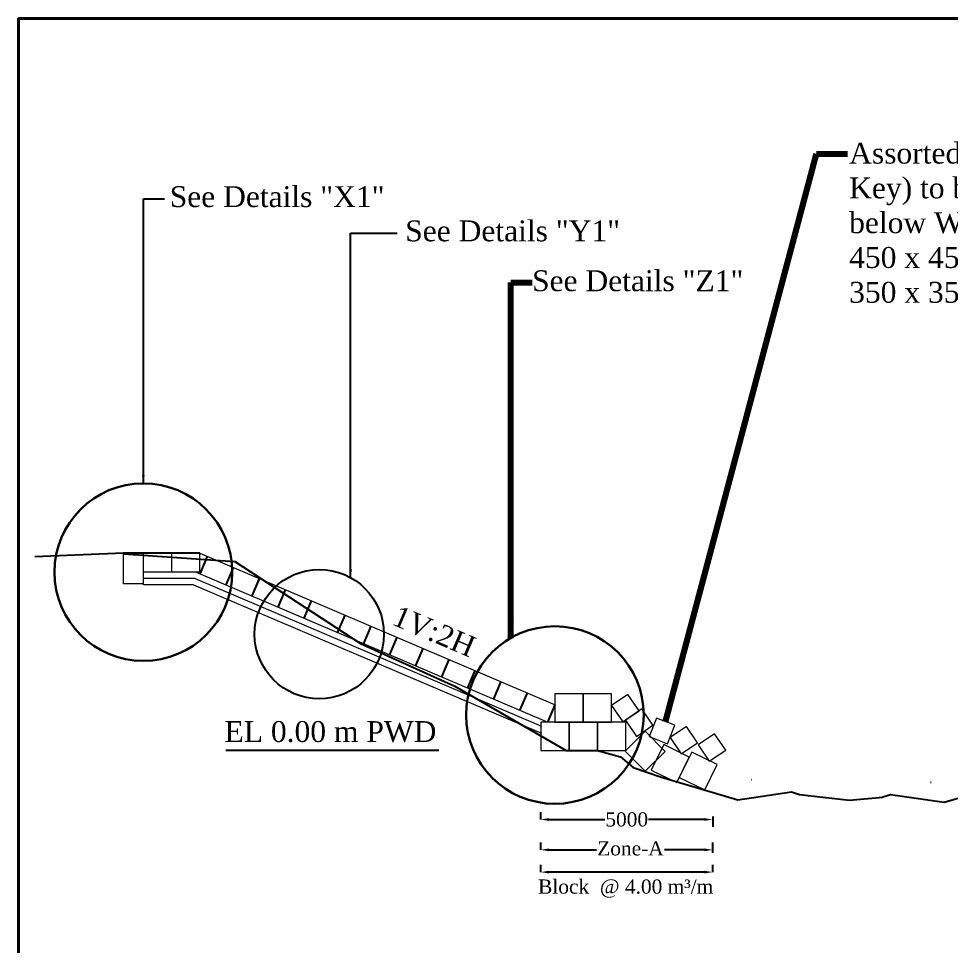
# Model space of a CAD drawing. Header units: metres. Extents: x -1354 to 3686, y -9962 to -7697.
# Drawn here: x 271.87 to 317.98, y -8964.73 to -8918.85 of the extents above; entities that cross this region are included whole.
import ezdxf

# ---------------------------------------------------------------- set-up
doc = ezdxf.new("R2010")
doc.units = ezdxf.units.M
doc.layers.add('Layer1', color=7, linetype='Continuous', lineweight=13)
doc.layers.add('LINE', color=7, linetype='Continuous')
doc.styles.get("Standard").update_dxf_attribs({"font": 'times.ttf'})
doc.dimstyles.get("Standard").update_dxf_attribs({"dimtxt": 0.5, "dimasz": 0.4075, "dimexe": 0.364, "dimexo": 0.219, "dimgap": 0.09, "dimtad": 0, "dimdec": 0, "dimlfac": 1000, "dimzin": 0, "dimdsep": 46, "dimtxsty": 'Standard', "dimcen": 0.09, "dimadec": 0, "dimazin": 0, "dimtfac": 1, "dimtdec": 0, "dimtofl": 0, "dimtmove": 0, "dimatfit": 3, "dimfxl": 1, "dimtolj": 1, "dimtzin": 0, "dimarcsym": 0})

# ---------------------------------------------------------------- blocks, each defined once
blk = doc.blocks.new('*D152')
at = {"color": 0, "lineweight": -2, "ltscale": 0.5}
for p, q in [((297.68, -8959.956), (297.68, -8959.592)), ((306.18, -8960.106), (306.18, -8959.592)), ((298.088, -8959.956), (300.432, -8959.956)), ((305.772, -8959.956), (303.801, -8959.956))]:
    blk.add_line(p, q, dxfattribs=at)
at = {"color": 0, "linetype": 'Continuous', "lineweight": -3, "ltscale": 0.5}
for points in [[(298.088, -8959.888), (298.088, -8960.024), (297.68, -8959.956)], [(305.772, -8959.888), (305.772, -8960.024), (306.18, -8959.956)]]:
    blk.add_solid(points, dxfattribs=at)
at = {"layer": 'Defpoints', "color": 0, "linetype": 'Continuous', "lineweight": -3, "ltscale": 0.5}
for p in [(297.68, -8959.956), (297.68, -8959.956), (306.18, -8960.54)]:
    blk.add_point(p, dxfattribs=at)
at = {"color": 0, "linetype": 'Continuous', "lineweight": -3, "ltscale": 0.5, "insert": (302.116, -8959.889), "char_height": 0.7, "attachment_point": 5}
blk.add_mtext('\\A1;Zone-A', dxfattribs=at)
blk = doc.blocks.new('*D153')
at = {"color": 0, "lineweight": -2, "ltscale": 0.5}
for p, q in [((297.68, -8958.457), (297.68, -8958.093)), ((306.18, -8958.307), (306.18, -8958.821)), ((298.088, -8958.457), (300.85, -8958.457)), ((305.772, -8958.457), (303.01, -8958.457))]:
    blk.add_line(p, q, dxfattribs=at)
at = {"color": 0, "linetype": 'Continuous', "lineweight": -3, "ltscale": 0.5}
for points in [[(298.088, -8958.389), (298.088, -8958.525), (297.68, -8958.457)], [(305.772, -8958.389), (305.772, -8958.525), (306.18, -8958.457)]]:
    blk.add_solid(points, dxfattribs=at)
at = {"layer": 'Defpoints', "color": 0, "linetype": 'Continuous', "lineweight": -3, "ltscale": 0.5}
for p in [(306.18, -8957.653), (297.68, -8958.457), (297.68, -8958.457)]:
    blk.add_point(p, dxfattribs=at)
at = {"color": 0, "linetype": 'Continuous', "lineweight": -3, "ltscale": 0.5, "insert": (301.93, -8958.457), "char_height": 0.7, "attachment_point": 5}
blk.add_mtext('\\A1;5000', dxfattribs=at)
blk = doc.blocks.new('*D154')
at = {"color": 0, "lineweight": -2, "ltscale": 0.5}
for p, q in [((297.68, -8961.059), (297.68, -8960.695)), ((305.772, -8961.059), (298.088, -8961.059)), ((306.18, -8961.059), (306.18, -8960.695))]:
    blk.add_line(p, q, dxfattribs=at)
at = {"color": 0, "linetype": 'Continuous', "lineweight": -3, "ltscale": 0.5}
for points in [[(298.088, -8960.991), (298.088, -8961.127), (297.68, -8961.059)], [(305.772, -8960.991), (305.772, -8961.127), (306.18, -8961.059)]]:
    blk.add_solid(points, dxfattribs=at)
at = {"layer": 'Defpoints', "color": 0, "linetype": 'Continuous', "lineweight": -3, "ltscale": 0.5}
for p in [(297.68, -8961.059), (297.68, -8961.059), (306.18, -8961.14)]:
    blk.add_point(p, dxfattribs=at)
at = {"color": 0, "linetype": 'Continuous', "lineweight": -3, "ltscale": 0.5, "insert": (301.88, -8961.875), "char_height": 0.7, "attachment_point": 5}
blk.add_mtext('\\A1;Block  @ 4.00 m³/m', dxfattribs=at)

msp = doc.modelspace()

# ---------------------------------------------------------------- linework, layer by layer
at = {"color": 0, "linetype": 'Continuous', "lineweight": -3, "ltscale": 0.5}
for p, q in [((277.047162, -8945.293348), (272.675873, -8945.471878)), ((280.834338, -8945.290823), (277.040111, -8945.293353)), ((280.83536, -8946.303983), (281.198917, -8945.451594)), ((282.122825, -8946.853107), (282.488908, -8945.994796)), ((282.122825, -8946.853107), (282.486382, -8946.000718)), ((283.410291, -8947.40223), (283.776373, -8946.54392)), ((283.410291, -8947.40223), (283.773848, -8946.549842)), ((284.697756, -8947.951354), (285.063839, -8947.093044)), ((284.697756, -8947.951354), (285.061313, -8947.098965)), ((285.985222, -8948.500478), (286.351304, -8947.642167)), ((287.642353, -8949.19935), (288.00591, -8948.346962)), ((288.930836, -8949.746088), (289.294393, -8948.8937)), ((290.218301, -8950.295212), (290.581858, -8949.442823)), ((291.505767, -8950.844336), (291.869323, -8949.991947)), ((292.793232, -8951.39346), (293.156789, -8950.541071)), ((294.080697, -8951.942583), (294.444254, -8951.090195)), ((295.368163, -8952.491707), (295.73172, -8951.639318)), ((296.655628, -8953.040831), (297.019185, -8952.188442)), ((298.035545, -8953.636355), (298.401301, -8952.777906)), ((292.645423, -8955.036035), (282.113719, -8955.036035))]:
    msp.add_line(p, q, dxfattribs=at)
at = {"color": 0, "linetype": 'Continuous', "lineweight": 15, "ltscale": 0.5}
msp.add_line((298.928784, -8955.036035), (300.479713, -8955.036035), dxfattribs=at)
at = {"color": 1, "linetype": 'Continuous', "lineweight": -3, "ltscale": 0.5}
for p, q in [((300.479965, -8955.036035), (301.630128, -8955.362238)), ((301.630128, -8955.362238), (302.244746, -8955.888458)), ((302.244746, -8955.888458), (303.649569, -8956.370821)), ((303.649569, -8956.370821), (304.988572, -8956.764035)), ((304.988572, -8956.764035), (307.430569, -8957.481157)), ((320.068538, -8956.906551), (317.626541, -8957.623672)), ((307.430569, -8957.481157), (310.081061, -8957.094374)), ((310.081061, -8957.094374), (310.467607, -8957.214568)), ((314.976048, -8957.236889), (314.589503, -8957.357084)), ((317.626541, -8957.623672), (314.976048, -8957.236889))]:
    msp.add_line(p, q, dxfattribs=at)
for points in [[(277.047163, -8945.31947), (282.552378, -8945.704835), (288.773178, -8949.748355), (293.438778, -8951.863427)], [(293.438778, -8951.863427), (298.928784, -8955.036035)], [(298.928784, -8955.036035), (300.479713, -8955.036035)], [(308.077628, -8956.479973), (308.101695, -8956.47863)], [(316.979481, -8956.622489), (316.955414, -8956.621146)], [(310.467607, -8957.214568), (311.778429, -8957.363018), (312.937001, -8957.494226), (314.589503, -8957.357084)]]:
    msp.add_lwpolyline(points, dxfattribs=at)
at = {"color": 7, "lineweight": 30, "ltscale": 0.18}
for centre in [(278.034978, -8946.223943), (298.380193, -8953.288758)]:
    msp.add_circle(centre, 4.391362, dxfattribs=at)
at = {"color": 0, "linetype": 'Continuous', "lineweight": -3, "ltscale": 0.5}
msp.add_circle((286.732494, -8949.290441), 3.195306, dxfattribs=at)
at = {"layer": 'Layer1', "color": 7, "lineweight": 15}
for p, q in [((277.047231, -8946.7962), (277.047162, -8945.293348)), ((278.034978, -8946.229192), (278.034978, -8945.296072)), ((278.034978, -8946.846023), (278.034978, -8945.30132)), ((279.434658, -8946.223943), (279.434658, -8945.290823)), ((280.834338, -8945.290823), (298.401302, -8952.777907)), ((280.834338, -8946.223943), (280.834338, -8945.290823)), ((280.834338, -8946.223943), (278.034978, -8946.223943)), ((280.834338, -8946.223943), (278.034978, -8946.223943)), ((280.643782, -8946.223943), (298.035545, -8953.636355)), ((278.034978, -8946.7962), (277.047231, -8946.7962)), ((280.58949, -8946.538915), (278.034978, -8946.534983)), ((280.58949, -8946.538915), (297.724019, -8953.841694)), ((280.516744, -8946.846023), (278.034978, -8946.846023)), ((280.516744, -8946.846023), (278.034978, -8946.846023)), ((280.516744, -8946.846023), (297.724019, -8954.179806))]:
    msp.add_line(p, q, dxfattribs=at)
at = {"layer": 'LINE', "color": 7, "lineweight": 40, "ltscale": 0.5}
msp.add_lwpolyline([(271.870379, -9014.448661), (271.870379, -8918.850813), (408.042405, -8918.850813), (408.042405, -9014.448661), (271.870379, -9014.448661)], close=True, dxfattribs=at)
at = {"layer": 'LINE', "color": 0, "linetype": 'ByBlock', "lineweight": 15, "ltscale": 0.5}
for points in [[(298.380193, -8953.636355), (299.779873, -8953.636355), (299.779873, -8952.236675), (298.380193, -8952.236675), (298.380193, -8953.636355)], [(299.779873, -8953.636355), (301.179553, -8953.636355), (301.179553, -8952.236675), (299.779873, -8952.236675), (299.779873, -8953.636355)], [(301.730224, -8953.629808), (302.539524, -8953.077545), (301.987261, -8952.268245), (301.177961, -8952.820508), (301.730224, -8953.629808)], [(302.419373, -8954.345698), (303.228673, -8953.793435), (302.67641, -8952.984135), (301.86711, -8953.536398), (302.419373, -8954.345698)], [(297.680353, -8955.036035), (299.080033, -8955.036035), (299.080033, -8953.636355), (297.680353, -8953.636355), (297.680353, -8955.036035)], [(299.080033, -8955.036035), (300.479713, -8955.036035), (300.479713, -8953.636355), (299.080033, -8953.636355), (299.080033, -8955.036035)], [(300.479965, -8955.036035), (301.879645, -8955.036035), (301.879645, -8953.636355), (300.479965, -8953.636355), (300.479965, -8955.036035)], [(303.953847, -8954.710384), (304.311043, -8953.798039), (303.398699, -8953.440843), (303.041503, -8954.353187), (303.953847, -8954.710384)], [(302.840381, -8956.073613), (303.832377, -8955.086168), (302.844932, -8954.094172), (301.852936, -8955.081617), (302.840381, -8956.073613)], [(304.626808, -8955.212552), (305.436108, -8954.660289), (304.883845, -8953.850989), (304.074545, -8954.403252), (304.626808, -8955.212552)], [(306.014, -8955.57862), (306.8233, -8955.026357), (306.271037, -8954.217057), (305.461737, -8954.76932), (306.014, -8955.57862)], [(303.14337, -8956.010242), (304.399684, -8956.627315), (305.016758, -8955.371002), (303.760444, -8954.753928), (303.14337, -8956.010242)], [(304.530563, -8956.37631), (305.786876, -8956.993384), (306.40395, -8955.73707), (305.147636, -8955.119996), (304.530563, -8956.37631)]]:
    msp.add_lwpolyline(points, dxfattribs=at)

# ---------------------------------------------------------------- texts
at = {"layer": 'LINE', "color": 7, "lineweight": 13, "ltscale": 0.5, "width": 39.65808448, "attachment_point": 1}
for s, insert, char_height in [('Assorted 2 Layers (minimum) C.C Blocks (including block at Key) to be Placed / dumped @4.00{\\C0;m³/m} (excluding void) at or below Working LWL as shown. \\P450 x 450 x 450 ---------60 % by volume\\P350 x 350 x 350 ---------40 % by volume', (312.926666, -8924.986253), 1.031933433), ('See Details "X1"', (279.337514, -8927.135912), 1.03193343), ('See Details "Y1"', (290.980052, -8928.829305), 1.03193343), ('See Details "Z1"', (297.249996, -8931.296913), 1.03193343), ('EL 0.00 m PWD', (282.04672, -8953.591624), 1.03193343)]:
    msp.add_mtext(s, dxfattribs=dict(at, insert=insert, char_height=char_height))
at = {"layer": 'LINE', "color": 7, "lineweight": 13, "ltscale": 0.5, "insert": (290.665256, -8947.839095), "char_height": 1.0319334, "width": 39.65808448, "attachment_point": 1, "rotation": 336.9161771}
msp.add_mtext('1V:2H', dxfattribs=at)

# ---------------------------------------------------------------- dimensions: what is measured, and where the dimension line sits
at = {"color": 0, "linetype": 'Continuous', "lineweight": -3, "ltscale": 0.5}
dim = msp.add_linear_dim(base=(297.680353, -8958.456885), p1=(306.179645, -8957.653311), p2=(297.680353, -8958.456885), angle=180, text='5000', dimstyle='Standard', override={"dimtxt": 0.7, "dimtmove": 2, "dimfxl": 0.15, "dimfxlon": 1}, dxfattribs=at)
dim.commit()
dim.dimension.update_dxf_attribs({"geometry": '*D153', "text_midpoint": (301.929999, -8958.456885)})
for base, p1, p2, text, picture, middle in [((297.680353, -8961.059), (306.179645, -8961.139768), (297.680353, -8961.059), 'Block  @ 4.00 m³/m', '*D154', (301.880353, -8961.875131)), ((297.680353, -8959.955673), (306.179645, -8960.540472), (297.680353, -8959.955673), 'Zone-A', '*D152', (302.116421, -8959.889055))]:
    dim = msp.add_linear_dim(base=base, p1=p1, p2=p2, angle=180, text=text, dimstyle='Standard', override={"dimtxt": 0.7, "dimtmove": 2, "dimfxl": 0.15, "dimfxlon": 1}, dxfattribs=at)
    dim.commit()
    dim.dimension.update_dxf_attribs({"geometry": picture, "text_midpoint": middle, "dimtype": 160})

# ---------------------------------------------------------------- leaders
for points in [[(278.034978, -8941.832581), (278.034978, -8927.767849), (279.073739, -8927.767849)], [(288.280237, -8946.495003), (288.280237, -8929.460138), (290.589419, -8929.460138)]]:
    msp.add_leader(points, dimstyle='Standard', override={"dimgap": 0.09, "dimtad": 0, "dimfxl": 0.15, "dimfxlon": 1}, dxfattribs=at)
at = {"layer": 'LINE', "color": 7, "lineweight": 13, "ltscale": 0.5}
msp.add_leader([(303.854871, -8953.619441), (311.312349, -8925.533302), (312.850409, -8925.533302)], dimstyle='Standard', override={"dimtxt": 0.9, "dimasz": 0.7, "dimclrd": 7, "dimclre": 7, "dimclrt": 7, "dimlwd": 65535, "dimlwe": 65535}, dxfattribs=at)
at = {"layer": 'LINE', "color": 7, "lineweight": 9, "ltscale": 0.5}
msp.add_leader([(296.205844, -8949.4932), (296.205844, -8931.895398), (297.252723, -8931.895398)], dimstyle='Standard', override={"dimtxt": 1.2, "dimasz": 0.9, "dimclrd": 7, "dimclre": 7, "dimclrt": 7, "dimlwd": 65535, "dimlwe": 65535}, dxfattribs=at)

doc.saveas('drawing.dxf')
